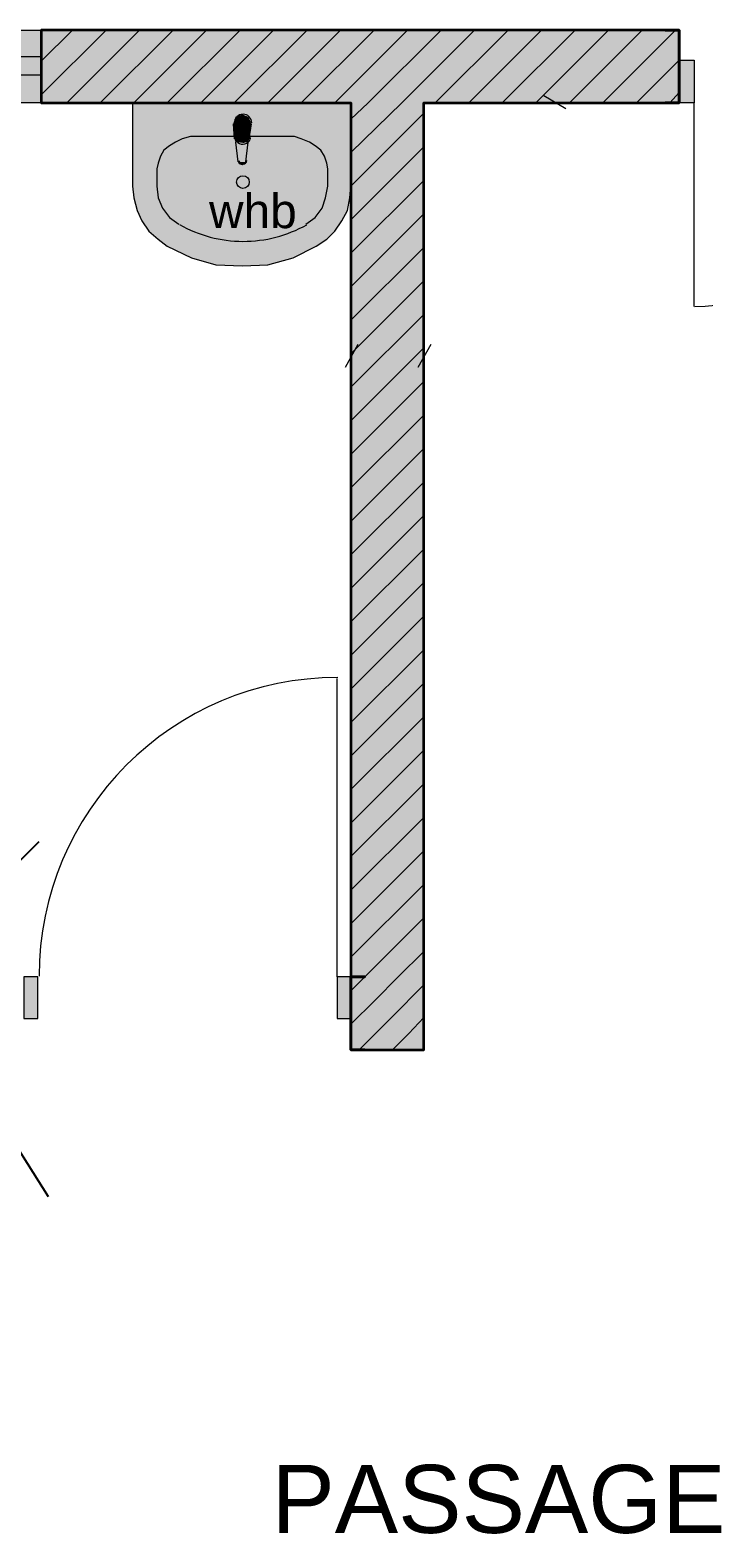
# Model space of a CAD drawing. Header units: millimetres. Extents: x 0 to 72213, y -495 to 58962.
# Drawn here: x 21335 to 25038, y 32840 to 41100 of the extents above; entities that cross this region are included whole.
import ezdxf

# ---------------------------------------------------------------- set-up
doc = ezdxf.new("R2010")
doc.units = ezdxf.units.MM
doc.header["$MEASUREMENT"] = 0
doc.layers.add('PDF_Geometry', color=7, linetype='Continuous', true_color=0xfd8379)
doc.layers.add('PDF_Solid Fills', color=7, linetype='Continuous', true_color=0xffffff)
doc.layers.add('PDF_Text', color=7, linetype='Continuous')
doc.styles.add('PDF Arial-BoldMT', font='arial.ttf')

msp = doc.modelspace()

# ---------------------------------------------------------------- linework, layer by layer
at = {"layer": 'PDF_Geometry', "color": 7, "lineweight": 13}
for points in [[(21396.8, 40700.4), (17796.5, 40700.4), (17796.5, 40852.8), (17796.5, 40954.4), (17796.5, 40852.8), (17948.9, 40852.8), (17948.9, 40954.4), (17796.5, 40954.4), (17796.5, 41100.4), (21396.8, 41100.4), (21396.8, 40954.4), (21396.8, 40852.8)], [(21396.8, 40852.8), (21250.8, 40852.8), (21250.8, 40954.4), (21396.8, 40954.4)]]:
    msp.add_lwpolyline(points, close=True, dxfattribs=at)
at = {"layer": 'PDF_Geometry', "lineweight": 9}
for points in [[(21396.8, 40744.8), (21752.4, 41100.4)], [(21396.8, 40929), (21568.3, 41100.4)], [(21536.5, 40700.4), (21936.6, 41100.4)], [(21720.7, 40700.4), (22120.7, 41100.4)], [(21904.8, 40700.4), (22304.9, 41100.4)], [(22089, 40700.4), (22489, 41100.4)], [(22273.1, 40700.4), (22673.2, 41100.4)], [(22457.3, 40700.4), (22857.3, 41100.4)], [(22641.4, 40700.4), (23041.5, 41100.4)], [(22825.6, 40700.4), (23225.6, 41100.4)], [(23009.7, 40700.4), (23409.7, 41100.4)], [(23098.6, 40427.3), (23378, 40700.4), (23778, 41100.4)], [(23098.6, 40611.5), (23193.9, 40700.4), (23593.9, 41100.4)], [(23562.1, 40700.4), (23962.2, 41100.4)], [(23746.3, 40700.4), (24146.3, 41100.4)], [(23930.4, 40700.4), (24330.5, 41100.4)], [(24114.6, 40700.4), (24514.6, 41100.4)], [(24298.7, 40700.4), (24698.8, 41100.4)], [(24482.9, 40700.4), (24882.9, 41100.4)], [(24667, 40700.4), (24902, 40935.3)], [(24851.2, 40700.4), (24902, 40757.5)], [(23098.6, 40243.2), (23498.6, 40643.2)], [(23098.6, 40059), (23498.6, 40459.1)], [(23098.6, 39874.9), (23498.6, 40274.9)], [(23098.6, 39690.7), (23498.6, 40090.8)], [(23098.6, 39506.6), (23498.6, 39906.6)], [(23098.6, 39322.4), (23498.6, 39722.5)], [(23098.6, 39138.3), (23498.6, 39538.3)], [(23098.6, 38954.2), (23498.6, 39354.2)], [(23098.6, 38770), (23498.6, 39170)], [(23098.6, 38585.9), (23498.6, 38985.9)], [(23098.6, 38401.7), (23498.6, 38801.8)], [(23098.6, 38217.6), (23498.6, 38617.6)], [(23098.6, 38033.4), (23498.6, 38433.5)], [(23098.6, 37849.3), (23498.6, 38249.3)], [(23098.6, 37665.1), (23498.6, 38065.2)], [(23098.6, 37481), (23498.6, 37881)], [(23098.6, 37296.8), (23498.6, 37696.9)], [(23098.6, 37112.7), (23498.6, 37512.7)], [(23098.6, 36928.6), (23498.6, 37328.6)], [(23098.6, 36744.4), (23498.6, 37144.4)], [(23098.6, 36560.3), (23498.6, 36960.3)], [(23098.6, 36376.1), (23498.6, 36776.2)], [(23098.6, 36192), (23498.6, 36592)], [(23098.6, 36007.8), (23498.6, 36407.9)], [(23498.6, 36223.7), (23174.8, 35899.9), (23136.7, 35861.8), (23098.6, 35823.7)], [(23498.6, 36039.6), (23358.9, 35899.9), (23231.9, 35772.9), (23098.6, 35639.5)], [(23498.6, 35855.4), (23320.8, 35677.6), (23143.1, 35499.8)], [(23498.6, 35677.6), (23416.1, 35588.7), (23327.2, 35499.8)]]:
    msp.add_lwpolyline(points, dxfattribs=at)
at = {"layer": 'PDF_Geometry', "color": 7, "lineweight": 35}
for points in [[(24902, 41100.4), (24825.8, 41100.4), (24902, 41100.4), (24902, 40935.3), (24902, 41100.4), (21396.8, 41100.4), (21396.8, 40954.4), (21396.8, 40852.8), (21396.8, 40700.4), (23098.6, 40700.4), (23098.6, 35899.9), (23174.8, 35899.9), (23098.6, 35899.9), (23174.8, 35899.9)], [(24902, 40700.4), (24825.8, 40700.4), (24902, 40700.4), (24902, 40935.3), (24902, 41100.4), (24825.8, 41100.4)], [(23098.6, 35499.8), (23174.8, 35499.8), (23098.6, 35499.8), (23098.6, 35671.3), (23098.6, 35499.8), (23498.6, 35499.8), (23498.6, 40700.4), (24902, 40700.4), (24902, 40935.3), (24902, 40700.4), (24825.8, 40700.4)], [(23098.6, 35899.9), (23098.6, 35671.3), (23098.6, 35899.9), (23098.6, 35671.3), (23098.6, 35499.8), (23174.8, 35499.8)]]:
    msp.add_lwpolyline(points, dxfattribs=at)
at = {"layer": 'PDF_Geometry', "color": 30, "lineweight": 20, "true_color": 0xff6600}
for points in [[(24902, 40935.3), (24984.5, 40935.3), (24984.5, 40700.4), (24902, 40700.4)], [(21301.6, 35671.3), (21377.8, 35671.3), (21377.8, 35899.9), (21301.6, 35899.9)], [(23098.6, 35899.9), (23022.4, 35899.9), (23022.4, 35671.3), (23098.6, 35671.3)]]:
    msp.add_lwpolyline(points, close=True, dxfattribs=at)
at = {"layer": 'PDF_Geometry', "color": 7, "lineweight": 13}
for points in [[(24279.7, 40668.6), (24159, 40738.5)], [(24311.4, 40700.4), (24127.3, 40700.4)], [(23098.6, 39214.5), (23098.6, 39405)], [(23498.6, 39214.5), (23498.6, 39405)], [(23136.7, 39373.2), (23066.9, 39246.2)], [(23536.7, 39373.2), (23466.9, 39246.2)]]:
    msp.add_lwpolyline(points, dxfattribs=at)
at = {"layer": 'PDF_Geometry', "color": 39, "lineweight": 13, "true_color": 0x563838}
msp.add_lwpolyline([(21898.5, 40243.2), (21904.8, 40179.7), (21923.9, 40109.8), (21949.3, 40052.7), (21987.4, 39995.5), (22038.2, 39951.1), (22089, 39913), (22222.3, 39849.5), (22355.7, 39811.4), (22501.7, 39805), (22641.4, 39811.4), (22781.1, 39849.5), (22908.1, 39913), (22965.3, 39951.1), (23009.7, 39995.5), (23047.8, 40052.7), (23079.6, 40109.8), (23092.3, 40179.7), (23098.6, 40243.2), (23098.6, 40700.4), (21898.5, 40700.4)], close=True, dxfattribs=at)
at = {"layer": 'PDF_Geometry', "color": 30, "lineweight": 18, "true_color": 0xff6600}
for points in [[(24984.5, 39582.8), (24984.5, 40700.4)], [(23022.4, 35899.9), (23022.4, 37538.1)]]:
    msp.add_lwpolyline(points, dxfattribs=at)
at = {"layer": 'PDF_Geometry', "color": 39, "lineweight": 13, "true_color": 0x563838}
for points in [[(22450.9, 40586.1), (22457.3, 40503.5)], [(22539.8, 40503.5), (22552.5, 40586.1)], [(22851, 40033.6), (22901.8, 40071.7), (22939.9, 40122.5), (22958.9, 40179.7), (22971.6, 40243.2), (22971.6, 40338.4), (22965.3, 40370.2), (22952.6, 40408.3), (22933.5, 40440), (22901.8, 40465.4), (22870, 40484.5), (22825.6, 40503.5), (22787.5, 40516.2), (22736.7, 40516.2), (22260.4, 40516.2), (22216, 40516.2), (22171.5, 40503.5), (22133.4, 40484.5), (22101.7, 40465.4), (22069.9, 40440), (22050.9, 40408.3), (22038.2, 40370.2), (22031.8, 40338.4), (22031.8, 40243.2), (22038.2, 40179.7), (22063.6, 40122.5), (22101.7, 40071.7), (22152.5, 40033.6)], [(22463.6, 40484.5), (22476.3, 40376.5)], [(22476.3, 40509.9), (22476.3, 40535.3), (22527.1, 40535.3), (22527.1, 40509.9)], [(22520.8, 40376.5), (22533.5, 40484.5)]]:
    msp.add_lwpolyline(points, dxfattribs=at)
for points in [[(22553.4, 40590.8, 0.414776), (22505.8, 40638.5, 0.41398), (22457.3, 40589.3)], [(22463.8, 40509, 0.119234), (22470.2, 40490.7, 0.256099), (22505.8, 40473.4, 0.25551), (22540.5, 40492.4, 0.122849), (22546.9, 40511.2)], [(22477.2, 40514.7, 0.413595), (22504.9, 40484.5, 0.414969), (22533.5, 40513.1)], [(22482.8, 40383.2, 0.376924), (22504.8, 40363.8, 0.378626), (22526.9, 40383.3)], [(22155.5, 40032.7, 0.129791), (22504.9, 39940, 0.129817), (22855.2, 40031.1)]]:
    msp.add_lwpolyline(points, format="xyb", dxfattribs=at)
at = {"layer": 'PDF_Geometry', "color": 1, "lineweight": 25}
for points in [[(21022.2, 36280.9), (21384.1, 36642.8)], [(21149.2, 35144.2), (21434.9, 34693.4)]]:
    msp.add_lwpolyline(points, dxfattribs=at)
at = {"layer": 'PDF_Geometry', "color": 39, "lineweight": 13, "true_color": 0x563838}
msp.add_circle((22504.9, 40265.4), 34.9, dxfattribs=at)
at = {"layer": 'PDF_Geometry', "color": 30, "lineweight": 18, "true_color": 0xff6600}
for centre, radius, start, end in [((24987.7, 40703.5), 1120.7, 270.00005, 359.99995), ((23025.6, 35903.1), 1641.4, 90, 180)]:
    msp.add_arc(centre, radius, start, end, dxfattribs=at)
at = {"layer": 'PDF_Solid Fills', "transparency": 33554559}
for points in [[(21396.8, 41100.4), (17796.5, 41100.4), (21396.8, 40700.4)], [(17796.5, 41100.4), (21396.8, 40700.4), (17796.5, 40700.4)], [(21396.8, 41100.4), (21396.8, 40700.4), (24902, 41100.4)], [(21396.8, 40700.4), (24902, 41100.4), (24902, 40700.4)], [(21396.8, 40852.8), (21250.8, 40852.8), (21396.8, 40954.4)], [(21250.8, 40852.8), (21396.8, 40954.4), (21250.8, 40954.4)], [(24902, 40935.3), (24984.5, 40935.3), (24902, 40700.4)], [(24984.5, 40935.3), (24902, 40700.4), (24984.5, 40700.4)], [(23098.6, 40700.4), (21898.5, 40700.4), (23098.6, 40243.2)], [(21898.5, 40700.4), (23098.6, 40243.2), (21898.5, 40243.2)], [(23498.6, 35899.9), (23498.6, 40700.4), (23098.6, 35899.9)], [(23498.6, 40700.4), (23098.6, 35899.9), (23098.6, 40700.4)], [(22463.6, 40624.2), (22552.5, 40586.1), (22450.9, 40586.1)], [(22552.5, 40586.1), (22450.9, 40586.1), (22539.8, 40503.5)], [(22450.9, 40586.1), (22539.8, 40503.5), (22457.3, 40503.5)], [(22501.7, 40636.9), (22533.5, 40624.2), (22463.6, 40624.2)], [(22533.5, 40624.2), (22463.6, 40624.2), (22552.5, 40586.1)], [(22539.8, 40503.5), (22457.3, 40503.5), (22533.5, 40484.5)], [(22457.3, 40503.5), (22533.5, 40484.5), (22463.6, 40484.5)], [(22533.5, 40484.5), (22463.6, 40484.5), (22520.8, 40376.5)], [(22463.6, 40484.5), (22520.8, 40376.5), (22476.3, 40376.5)], [(22476.3, 40376.5), (22482.7, 40363.8), (22514.4, 40363.8)], [(22476.3, 40376.5), (22520.8, 40376.5), (22514.4, 40363.8)], [(22482.7, 40363.8), (22514.4, 40363.8), (22501.7, 40357.5)], [(23098.6, 40243.2), (21898.5, 40243.2), (23092.3, 40179.7)], [(21898.5, 40243.2), (23092.3, 40179.7), (21904.8, 40179.7)], [(23092.3, 40179.7), (21904.8, 40179.7), (23079.6, 40109.8)], [(21904.8, 40179.7), (23079.6, 40109.8), (21923.9, 40109.8)], [(23079.6, 40109.8), (21923.9, 40109.8), (23047.8, 40052.7)], [(21923.9, 40109.8), (23047.8, 40052.7), (21949.3, 40052.7)], [(23047.8, 40052.7), (21949.3, 40052.7), (23009.7, 39995.5)], [(21949.3, 40052.7), (23009.7, 39995.5), (21987.4, 39995.5)], [(23009.7, 39995.5), (21987.4, 39995.5), (22965.3, 39951.1)], [(21987.4, 39995.5), (22965.3, 39951.1), (22038.2, 39951.1)], [(22965.3, 39951.1), (22038.2, 39951.1), (22908.1, 39913)], [(22038.2, 39951.1), (22908.1, 39913), (22089, 39913)], [(22908.1, 39913), (22089, 39913), (22781.1, 39849.5)], [(22089, 39913), (22781.1, 39849.5), (22222.3, 39849.5)], [(22222.3, 39849.5), (22355.7, 39811.4), (22641.4, 39811.4)], [(22222.3, 39849.5), (22781.1, 39849.5), (22641.4, 39811.4)], [(22355.7, 39811.4), (22641.4, 39811.4), (22501.7, 39805)], [(21301.6, 35671.3), (21301.6, 35899.9), (21377.8, 35671.3)], [(21301.6, 35899.9), (21377.8, 35671.3), (21377.8, 35899.9)], [(23098.6, 35899.9), (23098.6, 35671.3), (23022.4, 35899.9)], [(23098.6, 35671.3), (23022.4, 35899.9), (23022.4, 35671.3)], [(23098.6, 35899.9), (23498.6, 35899.9), (23498.6, 35499.8)], [(23098.6, 35899.9), (23498.6, 35499.8), (23098.6, 35499.8)]]:
    msp.add_solid(points, dxfattribs=at)

# ---------------------------------------------------------------- texts
at = {"layer": 'PDF_Text', "attachment_point": 4, "style": 'PDF Arial-BoldMT'}
for s, insert, char_height in [('whb', (22318.5, 40105.1), 188.16), ('PASSAGE', (22661.4, 33029.8), 373.85)]:
    msp.add_mtext(s, dxfattribs=dict(at, insert=insert, char_height=char_height))

doc.saveas('drawing.dxf')
